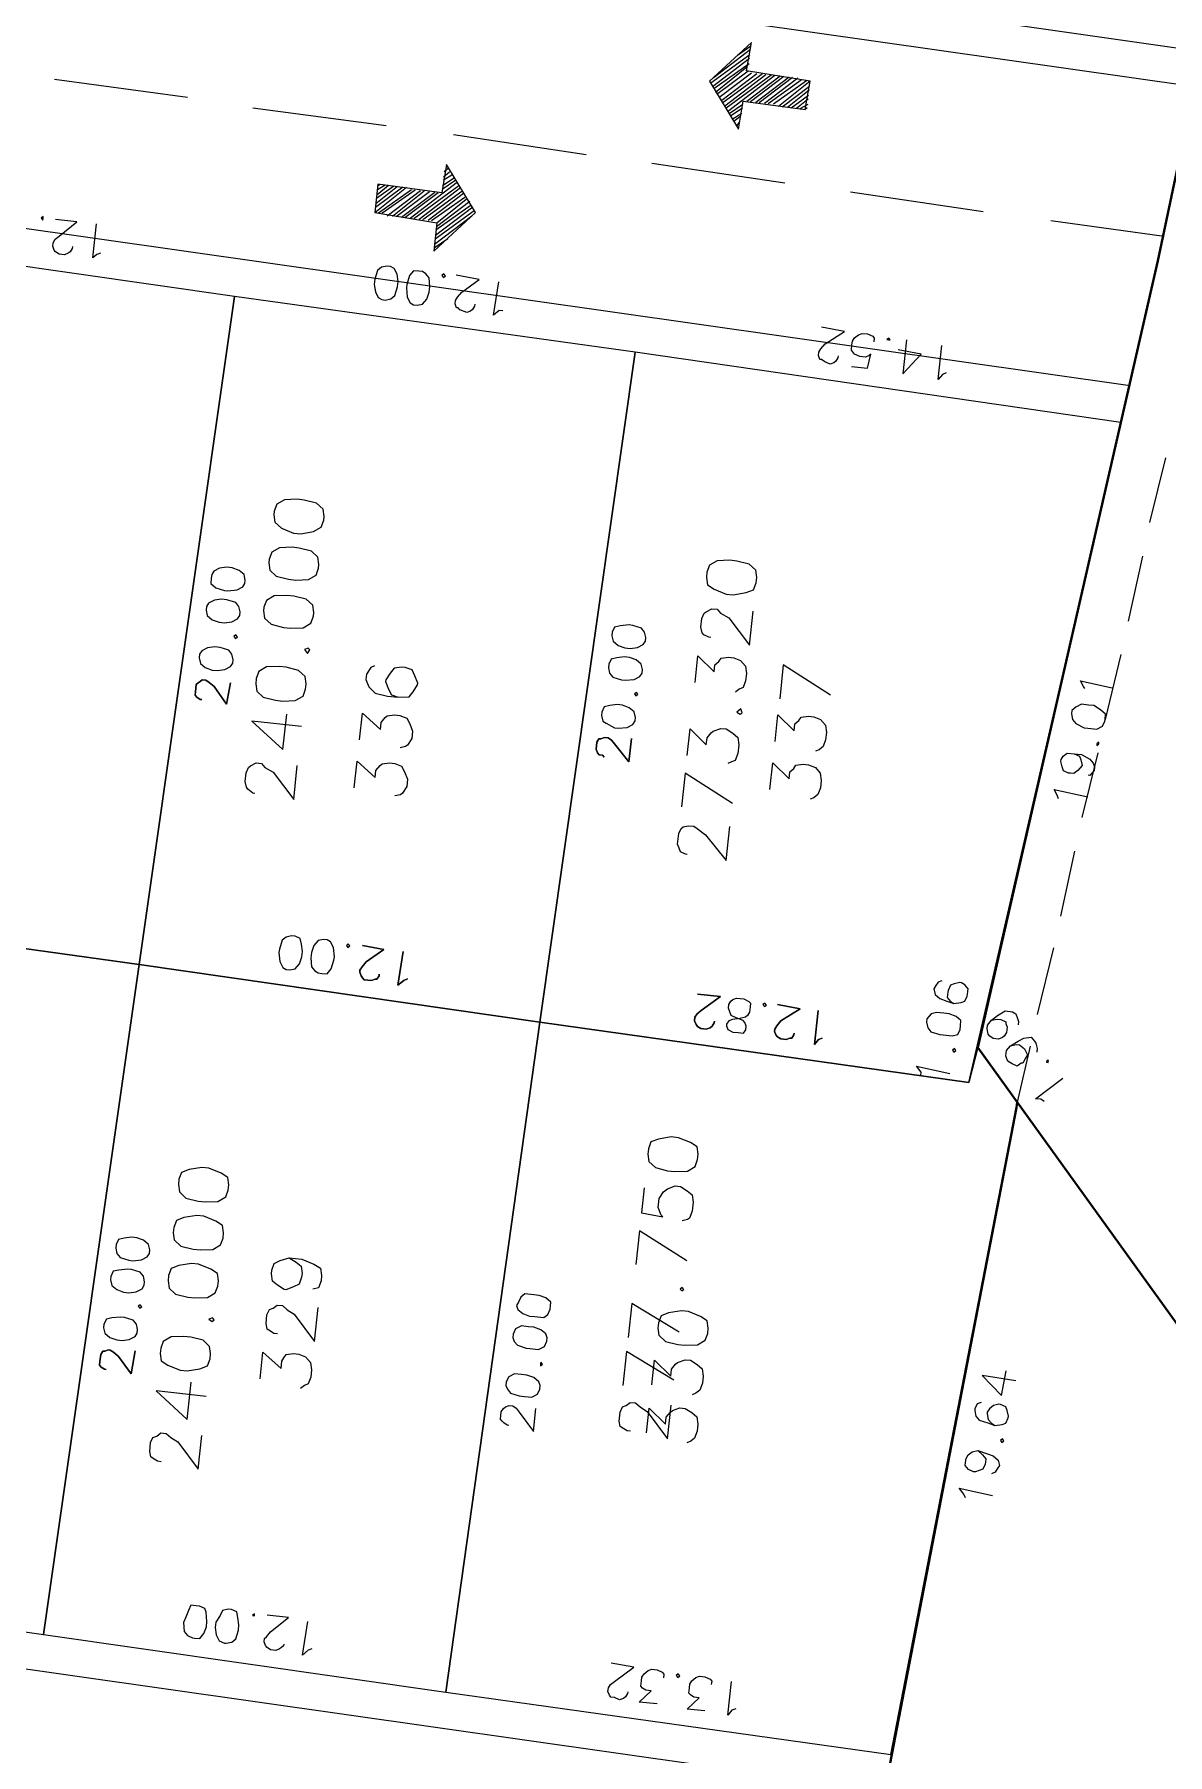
# Model space of a CAD drawing. Header units: metres. Extents: x -977055 to 805873, y -1033982 to 242021.
# Drawn here: x 2743 to 2776.6, y 828 to 879.1 of the extents above; entities that cross this region are included whole.
import ezdxf

# ---------------------------------------------------------------- set-up
doc = ezdxf.new("R2010")
doc.units = ezdxf.units.M
for name, color, linetype in [('PDF_0', 7, 'Continuous'), ('PDF_acera', 7, 'Continuous'), ('PDF_areas por lote', 7, 'Continuous'), ('PDF_COTAS', 7, 'Continuous'), ('PDF_linea de centro', 7, 'Continuous'), ('PDF_LOTES', 7, 'Continuous'), ('PDF_No. lotes', 7, 'Continuous'), ('PDF_Poligono Ceres', 7, 'Continuous'), ('PDF_VIAS', 7, 'Continuous')]:
    doc.layers.add(name, color=color, linetype=linetype)

# ---------------------------------------------------------------- blocks, each defined once
blk = doc.blocks.new('CALLE')
at = {"layer": 'PDF_0', "lineweight": 9}
for points in [[(-134.713152, -291.144672), (-136.067904, -290.975328)], [(-132.342336, -291.441024), (-133.951104, -291.229344)], [(-130.013856, -291.69504), (-131.580288, -291.525696)], [(-127.64304, -291.991392), (-129.209472, -291.779712)], [(-125.272224, -292.287744), (-126.838656, -292.076064)], [(-122.901408, -292.54176), (-124.46784, -292.372416)], [(-120.530592, -292.838112), (-122.097024, -292.626432)]]:
    blk.add_lwpolyline(points, dxfattribs=at)
at = {"layer": 'PDF_acera', "lineweight": 9}
for points in [[(-152.62128, -289.620576), (-150.123456, -216.506304), (-148.768704, -215.236224), (-117.651744, -216.294624), (-116.381664, -217.691712), (-118.921824, -291.822048)], [(-111.724704, -292.584096), (-109.184544, -217.903392), (-107.787456, -216.633312), (-76.755168, -217.691712), (-75.442752, -219.046464), (-77.89824, -291.102336), (-78.787296, -291.06)]]:
    blk.add_lwpolyline(points, dxfattribs=at)
at = {"layer": 'PDF_areas por lote', "lineweight": 9}
for points in [[(-146.69424, -271.754784), (-146.69424, -271.670112), (-146.651904, -271.58544), (-146.609568, -271.500768), (-146.48256, -271.458432), (-146.27088, -271.458432), (-146.143872, -271.500768), (-146.101536, -271.58544), (-146.016864, -271.670112), (-146.016864, -271.79712), (-146.101536, -271.924128), (-146.186208, -272.093472), (-146.778912, -272.64384), (-145.974528, -272.64384)], [(-145.043136, -272.64384), (-145.043136, -271.458432), (-145.63584, -272.262816), (-144.746784, -272.262816)], [(-130.733568, -272.262816), (-130.733568, -272.22048), (-130.648896, -272.093472), (-130.60656, -272.051136), (-130.479552, -272.0088), (-130.267872, -272.0088), (-130.140864, -272.051136), (-130.098528, -272.093472), (-130.013856, -272.22048), (-130.013856, -272.347488), (-130.098528, -272.43216), (-130.1832, -272.64384), (-130.775904, -273.194208), (-129.97152, -273.194208)], [(-129.040128, -273.194208), (-129.040128, -272.0088), (-129.632832, -272.813184), (-128.786112, -272.813184)], [(-144.78912, -282.719808), (-144.78912, -282.635136), (-144.746784, -282.550464), (-144.704448, -282.465792), (-144.57744, -282.423456), (-144.36576, -282.423456), (-144.238752, -282.465792), (-144.196416, -282.550464), (-144.111744, -282.635136), (-144.111744, -282.762144), (-144.196416, -282.889152), (-144.281088, -283.058496), (-144.873792, -283.608864), (-144.069408, -283.608864)], [(-143.476704, -283.608864), (-142.926336, -282.423456), (-143.73072, -282.423456)], [(-142.333632, -283.608864), (-141.783264, -282.423456), (-142.587648, -282.423456)], [(-140.640192, -283.608864), (-140.047488, -282.423456), (-140.851872, -282.423456)], [(-139.031424, -282.423456), (-139.624128, -282.423456), (-139.666464, -282.931488), (-139.624128, -282.889152), (-139.454784, -282.80448), (-139.243104, -282.80448), (-139.07376, -282.889152), (-138.989088, -282.973824), (-138.904416, -283.143168), (-138.904416, -283.270176), (-138.989088, -283.43952), (-139.07376, -283.566528), (-139.243104, -283.608864), (-139.454784, -283.608864), (-139.624128, -283.566528), (-139.666464, -283.524192), (-139.7088, -283.397184)], [(-131.072256, -282.5928), (-131.072256, -282.550464), (-131.02992, -282.423456), (-130.945248, -282.38112), (-130.860576, -282.338784), (-130.60656, -282.338784), (-130.479552, -282.38112), (-130.437216, -282.423456), (-130.39488, -282.550464), (-130.39488, -282.677472), (-130.437216, -282.762144), (-130.564224, -282.973824), (-131.114592, -283.524192), (-130.310208, -283.524192)], [(-129.75984, -283.524192), (-129.167136, -282.338784), (-129.97152, -282.338784)], [(-128.743776, -282.338784), (-128.108736, -282.338784), (-128.447424, -282.762144), (-128.27808, -282.762144), (-128.151072, -282.846816), (-128.108736, -282.889152), (-128.024064, -283.058496), (-128.024064, -283.185504), (-128.108736, -283.354848), (-128.193408, -283.481856), (-128.362752, -283.524192), (-128.574432, -283.524192), (-128.743776, -283.481856), (-128.786112, -283.397184), (-128.828448, -283.312512)], [(-127.008, -282.338784), (-126.37296, -282.338784), (-126.711648, -282.762144), (-126.542304, -282.762144), (-126.457632, -282.846816), (-126.37296, -282.889152), (-126.330624, -283.058496), (-126.330624, -283.185504), (-126.37296, -283.354848), (-126.499968, -283.481856), (-126.669312, -283.524192), (-126.838656, -283.524192), (-127.008, -283.481856), (-127.050336, -283.397184), (-127.135008, -283.312512)], [(-125.907264, -282.5928), (-125.907264, -282.550464), (-125.864928, -282.423456), (-125.822592, -282.38112), (-125.695584, -282.338784), (-125.483904, -282.338784), (-125.356896, -282.38112), (-125.31456, -282.423456), (-125.229888, -282.550464), (-125.229888, -282.677472), (-125.31456, -282.762144), (-125.399232, -282.973824), (-125.991936, -283.524192), (-125.187552, -283.524192)]]:
    blk.add_lwpolyline(points, dxfattribs=at)
for points in [[(-144.15408, -271.458432), (-144.323424, -271.500768), (-144.408096, -271.670112), (-144.492768, -271.966464), (-144.492768, -272.135808), (-144.408096, -272.43216), (-144.323424, -272.601504), (-144.15408, -272.64384), (-144.027072, -272.64384), (-143.857728, -272.601504), (-143.73072, -272.43216), (-143.688384, -272.135808), (-143.688384, -271.966464), (-143.73072, -271.670112), (-143.857728, -271.500768), (-144.027072, -271.458432)], [(-142.418304, -271.458432), (-142.587648, -271.500768), (-142.714656, -271.670112), (-142.756992, -271.966464), (-142.756992, -272.135808), (-142.714656, -272.43216), (-142.587648, -272.601504), (-142.418304, -272.64384), (-142.291296, -272.64384), (-142.121952, -272.601504), (-142.03728, -272.43216), (-141.952608, -272.135808), (-141.952608, -271.966464), (-142.03728, -271.670112), (-142.121952, -271.500768), (-142.291296, -271.458432)], [(-141.275232, -271.458432), (-141.444576, -271.500768), (-141.571584, -271.670112), (-141.61392, -271.966464), (-141.61392, -272.135808), (-141.571584, -272.43216), (-141.444576, -272.601504), (-141.275232, -272.64384), (-141.148224, -272.64384), (-140.97888, -272.601504), (-140.894208, -272.43216), (-140.809536, -272.135808), (-140.809536, -271.966464), (-140.894208, -271.670112), (-140.97888, -271.500768), (-141.148224, -271.458432)], [(-140.13216, -271.458432), (-140.301504, -271.500768), (-140.428512, -271.670112), (-140.470848, -271.966464), (-140.470848, -272.135808), (-140.428512, -272.43216), (-140.301504, -272.601504), (-140.13216, -272.64384), (-140.005152, -272.64384), (-139.835808, -272.601504), (-139.751136, -272.43216), (-139.666464, -272.135808), (-139.666464, -271.966464), (-139.751136, -271.670112), (-139.835808, -271.500768), (-140.005152, -271.458432)], [(-128.151072, -272.0088), (-128.320416, -272.051136), (-128.447424, -272.22048), (-128.48976, -272.516832), (-128.48976, -272.686176), (-128.447424, -272.982528), (-128.320416, -273.151872), (-128.151072, -273.194208), (-128.024064, -273.194208), (-127.85472, -273.151872), (-127.727712, -272.982528), (-127.685376, -272.686176), (-127.685376, -272.516832), (-127.727712, -272.22048), (-127.85472, -272.051136), (-128.024064, -272.0088)], [(-126.415296, -272.0088), (-126.58464, -272.051136), (-126.711648, -272.22048), (-126.753984, -272.516832), (-126.753984, -272.686176), (-126.711648, -272.982528), (-126.58464, -273.151872), (-126.415296, -273.194208), (-126.330624, -273.194208), (-126.16128, -273.151872), (-126.034272, -272.982528), (-125.991936, -272.686176), (-125.991936, -272.516832), (-126.034272, -272.22048), (-126.16128, -272.051136), (-126.330624, -272.0088)], [(-125.272224, -272.0088), (-125.441568, -272.051136), (-125.568576, -272.22048), (-125.610912, -272.516832), (-125.610912, -272.686176), (-125.568576, -272.982528), (-125.441568, -273.151872), (-125.272224, -273.194208), (-125.187552, -273.194208), (-125.018208, -273.151872), (-124.8912, -272.982528), (-124.848864, -272.686176), (-124.848864, -272.516832), (-124.8912, -272.22048), (-125.018208, -272.051136), (-125.187552, -272.0088)], [(-124.129152, -272.0088), (-124.298496, -272.051136), (-124.425504, -272.22048), (-124.510176, -272.516832), (-124.510176, -272.686176), (-124.425504, -272.982528), (-124.298496, -273.151872), (-124.129152, -273.194208), (-124.04448, -273.194208), (-123.875136, -273.151872), (-123.748128, -272.982528), (-123.705792, -272.686176), (-123.705792, -272.516832), (-123.748128, -272.22048), (-123.875136, -272.051136), (-124.04448, -272.0088)], [(-143.222688, -272.516832), (-143.265024, -272.601504), (-143.222688, -272.64384), (-143.180352, -272.601504)], [(-127.21968, -273.0672), (-127.304352, -273.151872), (-127.21968, -273.194208), (-127.177344, -273.151872)], [(-138.22704, -282.423456), (-138.396384, -282.465792), (-138.523392, -282.635136), (-138.565728, -282.931488), (-138.565728, -283.100832), (-138.523392, -283.397184), (-138.396384, -283.566528), (-138.22704, -283.608864), (-138.100032, -283.608864), (-137.930688, -283.566528), (-137.846016, -283.397184), (-137.761344, -283.100832), (-137.761344, -282.931488), (-137.846016, -282.635136), (-137.930688, -282.465792), (-138.100032, -282.423456)], [(-124.510176, -282.338784), (-124.67952, -282.38112), (-124.764192, -282.550464), (-124.848864, -282.846816), (-124.848864, -283.01616), (-124.764192, -283.312512), (-124.67952, -283.481856), (-124.510176, -283.524192), (-124.383168, -283.524192), (-124.213824, -283.481856), (-124.086816, -283.312512), (-124.04448, -283.01616), (-124.04448, -282.846816), (-124.086816, -282.550464), (-124.213824, -282.38112), (-124.383168, -282.338784)], [(-141.317568, -283.524192), (-141.359904, -283.566528), (-141.317568, -283.608864), (-141.275232, -283.566528)], [(-127.600704, -283.397184), (-127.64304, -283.481856), (-127.600704, -283.524192), (-127.516032, -283.481856)]]:
    blk.add_lwpolyline(points, close=True, dxfattribs=at)
at = {"layer": 'PDF_COTAS', "lineweight": 9}
for points in [[(-117.778752, -265.827744), (-117.736416, -265.827744), (-117.69408, -265.827744), (-117.736416, -265.785408)], [(-144.15408, -270.865728), (-144.704448, -270.823392), (-144.323424, -270.484704), (-144.238752, -270.357696), (-144.196416, -270.273024), (-144.196416, -270.230688), (-144.238752, -270.146016), (-144.238752, -270.10368), (-144.323424, -270.061344), (-144.492768, -270.061344), (-144.57744, -270.061344), (-144.619776, -270.10368), (-144.662112, -270.188352), (-144.662112, -270.230688), (-144.662112, -270.188352), (-144.619776, -270.10368), (-144.57744, -270.061344), (-144.492768, -270.061344), (-144.323424, -270.061344), (-144.238752, -270.10368), (-144.238752, -270.146016), (-144.196416, -270.230688), (-144.196416, -270.273024), (-144.238752, -270.357696), (-144.323424, -270.484704), (-144.704448, -270.823392)], [(-143.688384, -270.061344), (-143.815392, -270.10368), (-143.900064, -270.230688), (-143.9424, -270.400032), (-143.9424, -270.52704), (-143.900064, -270.696384), (-143.815392, -270.823392), (-143.73072, -270.865728), (-143.646048, -270.865728), (-143.51904, -270.823392), (-143.434368, -270.73872), (-143.392032, -270.52704), (-143.392032, -270.442368), (-143.434368, -270.230688), (-143.476704, -270.10368), (-143.603712, -270.061344)], [(-143.688384, -270.061344), (-143.815392, -270.10368), (-143.900064, -270.230688), (-143.9424, -270.400032), (-143.9424, -270.52704), (-143.900064, -270.696384), (-143.815392, -270.823392), (-143.73072, -270.865728), (-143.646048, -270.865728), (-143.51904, -270.823392), (-143.434368, -270.73872), (-143.392032, -270.52704), (-143.392032, -270.442368), (-143.434368, -270.230688), (-143.476704, -270.10368), (-143.603712, -270.061344)], [(-142.545312, -270.10368), (-142.67232, -270.146016), (-142.756992, -270.273024), (-142.799328, -270.442368), (-142.799328, -270.569376), (-142.756992, -270.73872), (-142.67232, -270.865728), (-142.587648, -270.908064), (-142.502976, -270.908064), (-142.375968, -270.865728), (-142.291296, -270.781056), (-142.24896, -270.569376), (-142.24896, -270.484704), (-142.291296, -270.273024), (-142.333632, -270.146016), (-142.46064, -270.10368)], [(-142.545312, -270.10368), (-142.67232, -270.146016), (-142.756992, -270.273024), (-142.799328, -270.442368), (-142.799328, -270.569376), (-142.756992, -270.73872), (-142.67232, -270.865728), (-142.587648, -270.908064), (-142.502976, -270.908064), (-142.375968, -270.865728), (-142.291296, -270.781056), (-142.24896, -270.569376), (-142.24896, -270.484704), (-142.291296, -270.273024), (-142.333632, -270.146016), (-142.46064, -270.10368)], [(-141.783264, -270.146016), (-141.910272, -270.188352), (-141.994944, -270.273024), (-142.03728, -270.484704), (-142.03728, -270.569376), (-141.994944, -270.781056), (-141.910272, -270.908064), (-141.8256, -270.9504), (-141.740928, -270.9504), (-141.61392, -270.908064), (-141.529248, -270.781056), (-141.486912, -270.611712), (-141.486912, -270.484704), (-141.529248, -270.31536), (-141.571584, -270.188352), (-141.698592, -270.146016)], [(-141.783264, -270.146016), (-141.910272, -270.188352), (-141.994944, -270.273024), (-142.03728, -270.484704), (-142.03728, -270.569376), (-141.994944, -270.781056), (-141.910272, -270.908064), (-141.8256, -270.9504), (-141.740928, -270.9504), (-141.61392, -270.908064), (-141.529248, -270.781056), (-141.486912, -270.611712), (-141.486912, -270.484704), (-141.529248, -270.31536), (-141.571584, -270.188352), (-141.698592, -270.146016)], [(-128.193408, -271.416096), (-128.70144, -271.37376), (-128.320416, -271.035072), (-128.235744, -270.908064), (-128.193408, -270.823392), (-128.193408, -270.73872), (-128.235744, -270.696384), (-128.27808, -270.654048), (-128.320416, -270.611712), (-128.48976, -270.611712), (-128.574432, -270.611712), (-128.616768, -270.654048), (-128.659104, -270.73872), (-128.659104, -270.781056), (-128.659104, -270.73872), (-128.616768, -270.654048), (-128.574432, -270.611712), (-128.48976, -270.611712), (-128.320416, -270.611712), (-128.27808, -270.654048), (-128.235744, -270.696384), (-128.193408, -270.73872), (-128.193408, -270.823392), (-128.235744, -270.908064), (-128.320416, -271.035072), (-128.70144, -271.37376)], [(-127.685376, -270.611712), (-127.812384, -270.654048), (-127.897056, -270.781056), (-127.939392, -270.9504), (-127.939392, -271.077408), (-127.897056, -271.246752), (-127.812384, -271.37376), (-127.727712, -271.416096), (-127.64304, -271.416096), (-127.516032, -271.37376), (-127.43136, -271.289088), (-127.389024, -271.077408), (-127.389024, -270.9504), (-127.43136, -270.781056), (-127.516032, -270.654048), (-127.600704, -270.611712)], [(-127.685376, -270.611712), (-127.812384, -270.654048), (-127.897056, -270.781056), (-127.939392, -270.9504), (-127.939392, -271.077408), (-127.897056, -271.246752), (-127.812384, -271.37376), (-127.727712, -271.416096), (-127.64304, -271.416096), (-127.516032, -271.37376), (-127.43136, -271.289088), (-127.389024, -271.077408), (-127.389024, -270.9504), (-127.43136, -270.781056), (-127.516032, -270.654048), (-127.600704, -270.611712)], [(-126.542304, -270.654048), (-126.669312, -270.696384), (-126.753984, -270.823392), (-126.79632, -270.992736), (-126.79632, -271.119744), (-126.753984, -271.289088), (-126.669312, -271.416096), (-126.58464, -271.458432), (-126.499968, -271.458432), (-126.37296, -271.416096), (-126.288288, -271.331424), (-126.245952, -271.119744), (-126.245952, -270.992736), (-126.288288, -270.823392), (-126.37296, -270.696384), (-126.457632, -270.654048)], [(-126.542304, -270.654048), (-126.669312, -270.696384), (-126.753984, -270.823392), (-126.79632, -270.992736), (-126.79632, -271.119744), (-126.753984, -271.289088), (-126.669312, -271.416096), (-126.58464, -271.458432), (-126.499968, -271.458432), (-126.37296, -271.416096), (-126.288288, -271.331424), (-126.245952, -271.119744), (-126.245952, -270.992736), (-126.288288, -270.823392), (-126.37296, -270.696384), (-126.457632, -270.654048)], [(-125.780256, -270.696384), (-125.907264, -270.696384), (-125.991936, -270.823392), (-126.034272, -271.035072), (-126.034272, -271.119744), (-125.991936, -271.331424), (-125.907264, -271.458432), (-125.822592, -271.500768), (-125.73792, -271.500768), (-125.610912, -271.458432), (-125.52624, -271.331424), (-125.483904, -271.16208), (-125.483904, -271.035072), (-125.52624, -270.865728), (-125.610912, -270.73872), (-125.695584, -270.696384)], [(-125.780256, -270.696384), (-125.907264, -270.696384), (-125.991936, -270.823392), (-126.034272, -271.035072), (-126.034272, -271.119744), (-125.991936, -271.331424), (-125.907264, -271.458432), (-125.822592, -271.500768), (-125.73792, -271.500768), (-125.610912, -271.458432), (-125.52624, -271.331424), (-125.483904, -271.16208), (-125.483904, -271.035072), (-125.52624, -270.865728), (-125.610912, -270.73872), (-125.695584, -270.696384)], [(-143.09568, -270.823392), (-143.138016, -270.865728), (-143.09568, -270.908064), (-143.053344, -270.865728)], [(-143.09568, -270.823392), (-143.138016, -270.865728), (-143.09568, -270.908064), (-143.053344, -270.865728)], [(-127.092672, -271.37376), (-127.135008, -271.416096), (-127.092672, -271.458432), (-127.050336, -271.416096)], [(-127.092672, -271.37376), (-127.135008, -271.416096), (-127.092672, -271.458432), (-127.050336, -271.416096)], [(-150.758496, -272.982528), (-150.758496, -273.109536), (-150.631488, -273.194208), (-150.462144, -273.236544), (-150.335136, -273.236544), (-150.123456, -273.194208), (-150.038784, -273.151872), (-149.996448, -273.024864), (-149.996448, -272.940192), (-149.996448, -272.813184), (-150.123456, -272.770848), (-150.2928, -272.728512), (-150.419808, -272.686176), (-150.631488, -272.728512), (-150.71616, -272.813184), (-150.758496, -272.940192)], [(-150.800832, -273.744576), (-150.758496, -273.871584), (-150.673824, -273.956256), (-150.462144, -273.998592), (-150.335136, -273.998592), (-150.165792, -273.956256), (-150.038784, -273.91392), (-149.996448, -273.786912), (-149.996448, -273.70224), (-150.038784, -273.575232), (-150.165792, -273.532896), (-150.335136, -273.448224), (-150.462144, -273.448224), (-150.631488, -273.49056), (-150.758496, -273.575232), (-150.800832, -273.70224)], [(-134.797824, -273.532896), (-134.755488, -273.659904), (-134.62848, -273.744576), (-134.459136, -273.786912), (-134.332128, -273.786912), (-134.162784, -273.744576), (-134.035776, -273.70224), (-133.99344, -273.575232), (-133.99344, -273.49056), (-134.035776, -273.363552), (-134.120448, -273.27888), (-134.332128, -273.236544), (-134.4168, -273.236544), (-134.62848, -273.27888), (-134.755488, -273.363552), (-134.797824, -273.448224)], [(-134.797824, -273.532896), (-134.755488, -273.659904), (-134.62848, -273.744576), (-134.459136, -273.786912), (-134.332128, -273.786912), (-134.162784, -273.744576), (-134.035776, -273.70224), (-133.99344, -273.575232), (-133.99344, -273.49056), (-134.035776, -273.363552), (-134.120448, -273.27888), (-134.332128, -273.236544), (-134.4168, -273.236544), (-134.62848, -273.27888), (-134.755488, -273.363552), (-134.797824, -273.448224)], [(-118.794816, -274.083264), (-118.75248, -274.210272), (-118.667808, -274.294944), (-118.456128, -274.33728), (-118.32912, -274.33728), (-118.159776, -274.294944), (-118.032768, -274.210272), (-117.990432, -274.1256), (-117.990432, -274.040928), (-118.032768, -273.91392), (-118.11744, -273.829248), (-118.32912, -273.786912), (-118.456128, -273.786912), (-118.625472, -273.829248), (-118.75248, -273.91392), (-118.794816, -273.998592)], [(-150.08112, -274.294944), (-150.08112, -274.33728), (-150.038784, -274.33728)], [(-134.797824, -274.294944), (-134.797824, -274.421952), (-134.670816, -274.506624), (-134.459136, -274.54896), (-134.374464, -274.54896), (-134.162784, -274.506624), (-134.035776, -274.421952), (-133.99344, -274.33728), (-133.99344, -274.252608), (-134.035776, -274.1256), (-134.162784, -274.040928), (-134.332128, -273.998592), (-134.459136, -273.998592), (-134.670816, -274.040928), (-134.755488, -274.1256), (-134.797824, -274.210272)], [(-134.797824, -274.294944), (-134.797824, -274.421952), (-134.670816, -274.506624), (-134.459136, -274.54896), (-134.374464, -274.54896), (-134.162784, -274.506624), (-134.035776, -274.421952), (-133.99344, -274.33728), (-133.99344, -274.252608), (-134.035776, -274.1256), (-134.162784, -274.040928), (-134.332128, -273.998592), (-134.459136, -273.998592), (-134.670816, -274.040928), (-134.755488, -274.1256), (-134.797824, -274.210272)], [(-118.837152, -274.845312), (-118.794816, -274.97232), (-118.667808, -275.056992), (-118.498464, -275.099328), (-118.371456, -275.099328), (-118.159776, -275.056992), (-118.075104, -274.97232), (-118.032768, -274.887648), (-118.032768, -274.802976), (-118.032768, -274.675968), (-118.159776, -274.591296), (-118.371456, -274.54896), (-118.456128, -274.54896), (-118.667808, -274.591296), (-118.794816, -274.675968), (-118.837152, -274.76064)], [(-134.120448, -274.845312), (-134.078112, -274.887648), (-134.035776, -274.845312), (-134.078112, -274.802976)], [(-134.120448, -274.845312), (-134.078112, -274.887648), (-134.035776, -274.845312), (-134.078112, -274.802976)], [(-134.035776, -275.184), (-134.078112, -275.692032), (-134.4168, -275.311008), (-134.543808, -275.226336), (-134.62848, -275.184), (-134.670816, -275.184), (-134.755488, -275.226336), (-134.797824, -275.268672), (-134.84016, -275.311008), (-134.84016, -275.480352), (-134.797824, -275.565024), (-134.797824, -275.60736), (-134.713152, -275.649696), (-134.670816, -275.649696), (-134.713152, -275.649696), (-134.797824, -275.60736), (-134.797824, -275.565024), (-134.84016, -275.480352), (-134.84016, -275.311008), (-134.797824, -275.268672), (-134.755488, -275.226336), (-134.670816, -275.184), (-134.62848, -275.184), (-134.543808, -275.226336), (-134.4168, -275.311008), (-134.078112, -275.692032)], [(-118.11744, -275.39568), (-118.075104, -275.438016), (-118.032768, -275.39568), (-118.075104, -275.353344)], [(-134.078112, -276.157728), (-134.882496, -276.115392), (-134.755488, -276.2424), (-134.713152, -276.327072), (-134.755488, -276.2424), (-134.882496, -276.115392)], [(-144.027072, -279.671616), (-144.111744, -279.713952), (-144.196416, -279.798624), (-144.238752, -280.010304), (-144.238752, -280.137312), (-144.238752, -280.306656), (-144.15408, -280.433664), (-144.027072, -280.476), (-143.9424, -280.476), (-143.857728, -280.433664), (-143.773056, -280.306656), (-143.73072, -280.137312), (-143.73072, -280.010304), (-143.73072, -279.84096), (-143.815392, -279.713952), (-143.9424, -279.671616)], [(-142.884, -279.713952), (-142.968672, -279.756288), (-143.053344, -279.84096), (-143.09568, -280.05264), (-143.09568, -280.137312), (-143.09568, -280.348992), (-143.011008, -280.476), (-142.884, -280.518336), (-142.799328, -280.518336), (-142.714656, -280.476), (-142.629984, -280.348992), (-142.587648, -280.179648), (-142.587648, -280.05264), (-142.587648, -279.883296), (-142.67232, -279.756288), (-142.799328, -279.713952)], [(-142.121952, -279.713952), (-142.206624, -279.756288), (-142.291296, -279.883296), (-142.333632, -280.05264), (-142.333632, -280.179648), (-142.333632, -280.391328), (-142.24896, -280.476), (-142.121952, -280.518336), (-142.03728, -280.518336), (-141.952608, -280.518336), (-141.867936, -280.391328), (-141.8256, -280.221984), (-141.8256, -280.094976), (-141.8256, -279.883296), (-141.910272, -279.798624), (-142.03728, -279.756288)], [(-143.434368, -280.433664), (-143.476704, -280.433664), (-143.434368, -280.476), (-143.392032, -280.433664)], [(-128.48976, -280.984032), (-129.040128, -280.984032), (-128.659104, -280.603008), (-128.574432, -280.518336), (-128.532096, -280.433664), (-128.532096, -280.348992), (-128.574432, -280.26432), (-128.574432, -280.221984), (-128.659104, -280.179648), (-128.828448, -280.179648), (-128.91312, -280.221984), (-128.955456, -280.26432), (-128.955456, -280.348992), (-128.997792, -280.391328), (-128.955456, -280.348992), (-128.955456, -280.26432), (-128.91312, -280.221984), (-128.828448, -280.179648), (-128.659104, -280.179648), (-128.574432, -280.221984), (-128.574432, -280.26432), (-128.532096, -280.348992), (-128.532096, -280.433664), (-128.574432, -280.518336), (-128.659104, -280.603008), (-129.040128, -280.984032)], [(-128.024064, -280.221984), (-128.151072, -280.26432), (-128.193408, -280.348992), (-128.27808, -280.560672), (-128.27808, -280.645344), (-128.235744, -280.857024), (-128.151072, -280.984032), (-128.0664, -281.026368), (-127.981728, -281.026368), (-127.85472, -280.984032), (-127.770048, -280.857024), (-127.727712, -280.68768), (-127.727712, -280.560672), (-127.770048, -280.391328), (-127.812384, -280.26432), (-127.939392, -280.221984)], [(-128.024064, -280.221984), (-128.151072, -280.26432), (-128.193408, -280.348992), (-128.27808, -280.560672), (-128.27808, -280.645344), (-128.235744, -280.857024), (-128.151072, -280.984032), (-128.0664, -281.026368), (-127.981728, -281.026368), (-127.85472, -280.984032), (-127.770048, -280.857024), (-127.727712, -280.68768), (-127.727712, -280.560672), (-127.770048, -280.391328), (-127.812384, -280.26432), (-127.939392, -280.221984)], [(-126.880992, -280.26432), (-127.008, -280.306656), (-127.092672, -280.391328), (-127.135008, -280.603008), (-127.135008, -280.68768), (-127.092672, -280.89936), (-127.008, -281.026368), (-126.923328, -281.068704), (-126.838656, -281.068704), (-126.711648, -281.026368), (-126.626976, -280.89936), (-126.58464, -280.730016), (-126.58464, -280.603008), (-126.626976, -280.433664), (-126.669312, -280.306656), (-126.79632, -280.26432)], [(-126.880992, -280.26432), (-127.008, -280.306656), (-127.092672, -280.391328), (-127.135008, -280.603008), (-127.135008, -280.68768), (-127.092672, -280.89936), (-127.008, -281.026368), (-126.923328, -281.068704), (-126.838656, -281.068704), (-126.711648, -281.026368), (-126.626976, -280.89936), (-126.58464, -280.730016), (-126.58464, -280.603008), (-126.626976, -280.433664), (-126.669312, -280.306656), (-126.79632, -280.26432)], [(-126.118944, -280.26432), (-126.245952, -280.306656), (-126.330624, -280.433664), (-126.37296, -280.603008), (-126.37296, -280.730016), (-126.330624, -280.89936), (-126.245952, -281.026368), (-126.16128, -281.068704), (-126.076608, -281.068704), (-125.9496, -281.026368), (-125.864928, -280.941696), (-125.822592, -280.730016), (-125.822592, -280.645344), (-125.864928, -280.433664), (-125.907264, -280.306656), (-126.034272, -280.26432)], [(-126.118944, -280.26432), (-126.245952, -280.306656), (-126.330624, -280.433664), (-126.37296, -280.603008), (-126.37296, -280.730016), (-126.330624, -280.89936), (-126.245952, -281.026368), (-126.16128, -281.068704), (-126.076608, -281.068704), (-125.9496, -281.026368), (-125.864928, -280.941696), (-125.822592, -280.730016), (-125.822592, -280.645344), (-125.864928, -280.433664), (-125.907264, -280.306656), (-126.034272, -280.26432)], [(-127.43136, -280.941696), (-127.473696, -280.984032), (-127.43136, -281.026368), (-127.389024, -280.984032)], [(-127.43136, -280.941696), (-127.473696, -280.984032), (-127.43136, -281.026368), (-127.389024, -280.984032)], [(-134.332128, -283.185504), (-134.332128, -283.735872), (-134.713152, -283.312512), (-134.797824, -283.22784), (-134.882496, -283.185504), (-134.967168, -283.185504), (-135.05184, -283.22784), (-135.094176, -283.270176), (-135.136512, -283.354848), (-135.136512, -283.481856), (-135.094176, -283.566528), (-135.05184, -283.608864), (-134.967168, -283.6512), (-134.924832, -283.6512), (-134.967168, -283.6512), (-135.05184, -283.608864), (-135.094176, -283.566528), (-135.136512, -283.481856), (-135.136512, -283.354848), (-135.094176, -283.270176), (-135.05184, -283.22784), (-134.967168, -283.185504), (-134.882496, -283.185504), (-134.797824, -283.22784), (-134.713152, -283.312512), (-134.332128, -283.735872)], [(-135.136512, -284.243904), (-135.136512, -284.370912), (-135.05184, -284.413248), (-134.967168, -284.413248), (-134.882496, -284.370912), (-134.84016, -284.328576), (-134.797824, -284.159232), (-134.755488, -284.032224), (-134.670816, -283.989888), (-134.586144, -283.947552), (-134.501472, -283.947552), (-134.4168, -283.989888), (-134.374464, -284.032224), (-134.332128, -284.116896), (-134.332128, -284.28624), (-134.374464, -284.413248), (-134.4168, -284.455584), (-134.501472, -284.455584), (-134.62848, -284.455584), (-134.713152, -284.413248), (-134.755488, -284.370912), (-134.797824, -284.243904), (-134.84016, -284.07456), (-134.882496, -283.989888), (-134.967168, -283.947552), (-135.009504, -283.947552), (-135.094176, -283.989888), (-135.136512, -284.116896)], [(-135.136512, -284.243904), (-135.136512, -284.370912), (-135.05184, -284.413248), (-134.967168, -284.413248), (-134.882496, -284.370912), (-134.84016, -284.328576), (-134.797824, -284.159232), (-134.755488, -284.032224), (-134.670816, -283.989888), (-134.586144, -283.947552), (-134.501472, -283.947552), (-134.4168, -283.989888), (-134.374464, -284.032224), (-134.332128, -284.116896), (-134.332128, -284.28624), (-134.374464, -284.413248), (-134.4168, -284.455584), (-134.501472, -284.455584), (-134.62848, -284.455584), (-134.713152, -284.413248), (-134.755488, -284.370912), (-134.797824, -284.243904), (-134.84016, -284.07456), (-134.882496, -283.989888), (-134.967168, -283.947552), (-135.009504, -283.947552), (-135.094176, -283.989888), (-135.136512, -284.116896)], [(-150.462144, -284.455584), (-150.419808, -284.49792), (-150.377472, -284.455584), (-150.419808, -284.413248)], [(-134.459136, -284.794272), (-134.4168, -284.836608), (-134.374464, -284.794272), (-134.4168, -284.751936)], [(-134.459136, -284.794272), (-134.4168, -284.836608), (-134.374464, -284.794272), (-134.4168, -284.751936)], [(-134.374464, -285.090624), (-134.4168, -285.640992), (-134.755488, -285.217632), (-134.882496, -285.13296), (-134.967168, -285.090624), (-135.009504, -285.090624), (-135.094176, -285.13296), (-135.136512, -285.175296), (-135.178848, -285.259968), (-135.178848, -285.386976), (-135.136512, -285.471648), (-135.136512, -285.513984), (-135.05184, -285.55632), (-135.009504, -285.55632), (-135.05184, -285.55632), (-135.136512, -285.513984), (-135.136512, -285.471648), (-135.178848, -285.386976), (-135.178848, -285.259968), (-135.136512, -285.175296), (-135.094176, -285.13296), (-135.009504, -285.090624), (-134.967168, -285.090624), (-134.882496, -285.13296), (-134.755488, -285.217632), (-134.4168, -285.640992)], [(-134.4168, -286.064352), (-135.221184, -286.064352), (-135.094176, -286.149024), (-135.05184, -286.233696), (-135.094176, -286.149024), (-135.221184, -286.064352)], [(-118.456128, -286.022016), (-118.456128, -286.064352), (-118.413792, -286.022016), (-118.456128, -285.97968)], [(-134.4168, -288.646848), (-134.543808, -288.689184), (-134.62848, -288.773856), (-134.670816, -288.985536), (-134.670816, -289.070208), (-134.670816, -289.281888), (-134.62848, -289.408896), (-134.501472, -289.451232), (-134.4168, -289.451232), (-134.289792, -289.451232), (-134.20512, -289.324224), (-134.162784, -289.15488), (-134.162784, -289.027872), (-134.162784, -288.858528), (-134.20512, -288.73152), (-134.332128, -288.646848)], [(-135.009504, -289.324224), (-135.05184, -289.36656), (-135.009504, -289.408896), (-134.967168, -289.36656)], [(-144.069408, -291.441024), (-144.111744, -291.48336), (-144.069408, -291.525696), (-144.027072, -291.48336)], [(-126.79632, -291.27168), (-126.923328, -291.314016), (-127.008, -291.398688), (-127.092672, -291.610368), (-127.092672, -291.69504), (-127.092672, -291.90672), (-127.008, -292.033728), (-126.880992, -292.076064), (-126.838656, -292.076064), (-126.711648, -292.076064), (-126.626976, -291.949056), (-126.542304, -291.779712), (-126.542304, -291.652704), (-126.542304, -291.48336), (-126.626976, -291.356352), (-126.711648, -291.27168)], [(-135.05184, -291.568032), (-135.05184, -291.610368), (-135.009504, -291.610368), (-135.009504, -291.568032)], [(-127.43136, -291.949056), (-127.473696, -291.949056), (-127.43136, -291.991392), (-127.389024, -291.991392)]]:
    blk.add_lwpolyline(points, close=True, dxfattribs=at)
for points in [[(-118.32912, -266.589792), (-118.371456, -266.589792), (-118.456128, -266.547456), (-118.498464, -266.50512), (-118.5408, -266.420448), (-118.5408, -266.29344), (-118.498464, -266.208768), (-118.456128, -266.166432), (-118.371456, -266.124096), (-118.286784, -266.124096), (-118.202112, -266.166432), (-118.11744, -266.251104), (-117.736416, -266.632128), (-117.736416, -266.124096)], [(-118.413792, -267.267168), (-118.456128, -267.182496), (-118.5408, -267.097824), (-117.736416, -267.097824)], [(-150.673824, -275.099328), (-150.71616, -275.099328), (-150.758496, -275.056992), (-150.800832, -275.014656), (-150.843168, -274.929984), (-150.843168, -274.802976), (-150.800832, -274.718304), (-150.758496, -274.675968), (-150.673824, -274.633632), (-150.589152, -274.633632), (-150.546816, -274.675968), (-150.419808, -274.76064), (-150.038784, -275.141664), (-150.038784, -274.633632)], [(-150.71616, -275.776704), (-150.758496, -275.692032), (-150.885504, -275.565024), (-150.08112, -275.60736)], [(-118.667808, -276.200064), (-118.710144, -276.200064), (-118.794816, -276.157728), (-118.837152, -276.115392), (-118.879488, -276.03072), (-118.837152, -275.861376), (-118.794816, -275.81904), (-118.794816, -275.776704), (-118.710144, -275.734368), (-118.625472, -275.734368), (-118.5408, -275.776704), (-118.413792, -275.861376), (-118.075104, -276.2424), (-118.032768, -275.692032)], [(-118.75248, -276.87744), (-118.75248, -276.792768), (-118.879488, -276.66576), (-118.075104, -276.708096)], [(-144.958464, -279.84096), (-144.958464, -279.798624), (-144.916128, -279.713952), (-144.873792, -279.671616), (-144.831456, -279.62928), (-144.662112, -279.62928), (-144.57744, -279.671616), (-144.535104, -279.713952), (-144.492768, -279.798624), (-144.492768, -279.883296), (-144.535104, -279.967968), (-144.619776, -280.05264), (-145.043136, -280.433664), (-144.492768, -280.433664)], [(-150.92784, -283.312512), (-150.970176, -283.312512), (-151.054848, -283.270176), (-151.097184, -283.22784), (-151.13952, -283.143168), (-151.097184, -283.01616), (-151.097184, -282.931488), (-151.054848, -282.889152), (-150.970176, -282.846816), (-150.885504, -282.846816), (-150.800832, -282.889152), (-150.71616, -282.973824), (-150.335136, -283.397184), (-150.2928, -282.846816)], [(-151.13952, -284.032224), (-151.13952, -283.608864), (-150.843168, -283.86288), (-150.843168, -283.735872), (-150.800832, -283.6512), (-150.758496, -283.608864), (-150.631488, -283.608864), (-150.546816, -283.608864), (-150.462144, -283.6512), (-150.377472, -283.735872), (-150.335136, -283.820544), (-150.335136, -283.947552), (-150.377472, -284.07456), (-150.419808, -284.116896), (-150.50448, -284.116896)], [(-118.96416, -284.878944), (-119.006496, -284.878944), (-119.091168, -284.836608), (-119.133504, -284.794272), (-119.17584, -284.7096), (-119.133504, -284.582592), (-119.091168, -284.49792), (-119.091168, -284.455584), (-119.006496, -284.413248), (-118.921824, -284.413248), (-118.837152, -284.455584), (-118.710144, -284.540256), (-118.371456, -284.963616), (-118.32912, -284.413248)], [(-151.181856, -285.175296), (-151.181856, -284.751936), (-150.885504, -285.005952), (-150.885504, -284.878944), (-150.843168, -284.794272), (-150.800832, -284.751936), (-150.673824, -284.751936), (-150.589152, -284.751936), (-150.50448, -284.794272), (-150.419808, -284.878944), (-150.377472, -284.963616), (-150.377472, -285.090624), (-150.419808, -285.217632), (-150.462144, -285.259968), (-150.546816, -285.259968)], [(-119.17584, -285.217632), (-119.17584, -285.598656), (-118.837152, -285.640992), (-118.879488, -285.598656), (-118.921824, -285.513984), (-118.921824, -285.386976), (-118.879488, -285.259968), (-118.794816, -285.175296), (-118.667808, -285.175296), (-118.583136, -285.175296), (-118.498464, -285.217632), (-118.413792, -285.302304), (-118.371456, -285.386976), (-118.371456, -285.513984), (-118.413792, -285.640992), (-118.456128, -285.683328), (-118.5408, -285.683328)], [(-151.054848, -285.895008), (-151.097184, -285.810336), (-151.224192, -285.725664), (-150.419808, -285.725664)], [(-118.413792, -286.445376), (-119.218176, -286.445376), (-118.710144, -286.8264), (-118.667808, -286.276032)], [(-119.091168, -287.46144), (-119.133504, -287.376768), (-119.260512, -287.292096), (-118.456128, -287.292096)], [(-135.68688, -288.646848), (-135.602208, -288.646848), (-135.4752, -288.51984), (-135.559872, -289.324224)], [(-133.400736, -288.900864), (-133.443072, -288.816192), (-133.527744, -288.773856), (-133.612416, -288.73152), (-133.739424, -288.773856), (-133.824096, -288.900864), (-133.866432, -289.070208), (-133.908768, -289.239552), (-133.866432, -289.408896), (-133.824096, -289.493568), (-133.697088, -289.535904), (-133.654752, -289.535904), (-133.527744, -289.535904), (-133.443072, -289.451232), (-133.400736, -289.36656), (-133.400736, -289.324224), (-133.443072, -289.197216), (-133.485408, -289.112544), (-133.612416, -289.070208), (-133.654752, -289.070208), (-133.78176, -289.070208), (-133.866432, -289.15488), (-133.908768, -289.239552)], [(-134.20512, -290.170944), (-134.162784, -290.297952), (-134.162784, -290.382624), (-134.20512, -290.509632), (-134.247456, -290.509632), (-134.332128, -290.551968), (-134.459136, -290.551968), (-134.543808, -290.509632), (-134.586144, -290.467296), (-134.62848, -290.382624), (-134.62848, -290.255616), (-134.586144, -290.170944), (-134.543808, -290.128608), (-134.4168, -290.086272), (-134.332128, -290.086272), (-134.20512, -290.170944), (-134.078112, -290.297952), (-133.951104, -290.467296), (-133.951104, -290.63664), (-133.99344, -290.721312), (-134.078112, -290.763648), (-134.162784, -290.805984), (-134.247456, -290.805984)], [(-145.508832, -290.763648), (-145.42416, -290.721312), (-145.297152, -290.594304), (-145.381824, -291.398688)], [(-134.755488, -290.678976), (-134.713152, -290.805984), (-134.713152, -290.890656), (-134.797824, -291.017664), (-134.924832, -291.102336), (-135.009504, -291.06), (-135.136512, -291.017664), (-135.136512, -290.975328), (-135.221184, -290.890656), (-135.178848, -290.763648), (-135.136512, -290.678976), (-135.094176, -290.63664), (-135.009504, -290.594304), (-134.882496, -290.594304), (-134.755488, -290.678976), (-134.62848, -290.84832), (-134.543808, -290.975328), (-134.501472, -291.144672), (-134.586144, -291.229344), (-134.62848, -291.27168), (-134.755488, -291.314016), (-134.84016, -291.314016)], [(-144.36576, -290.932992), (-144.450432, -291.06), (-144.535104, -291.144672), (-144.619776, -291.144672), (-144.662112, -291.144672), (-144.78912, -291.102336), (-144.831456, -291.017664), (-144.873792, -290.932992), (-144.873792, -290.890656), (-144.831456, -290.763648), (-144.746784, -290.678976), (-144.619776, -290.678976), (-144.57744, -290.678976), (-144.492768, -290.721312), (-144.408096, -290.805984), (-144.36576, -290.932992), (-144.408096, -291.144672), (-144.450432, -291.314016), (-144.535104, -291.441024), (-144.662112, -291.48336), (-144.746784, -291.441024), (-144.831456, -291.398688), (-144.873792, -291.314016)], [(-143.222688, -290.890656), (-143.265024, -290.805984), (-143.392032, -290.763648), (-143.434368, -290.763648), (-143.561376, -290.805984), (-143.646048, -290.890656), (-143.688384, -291.102336), (-143.73072, -291.27168), (-143.688384, -291.441024), (-143.646048, -291.525696), (-143.51904, -291.568032), (-143.476704, -291.568032), (-143.349696, -291.525696), (-143.265024, -291.48336), (-143.222688, -291.356352), (-143.222688, -291.314016), (-143.265024, -291.187008), (-143.349696, -291.102336), (-143.434368, -291.06), (-143.476704, -291.06), (-143.603712, -291.102336), (-143.688384, -291.187008), (-143.73072, -291.27168)], [(-142.629984, -291.652704), (-142.587648, -290.84832), (-143.011008, -291.356352), (-142.418304, -291.398688)], [(-135.983232, -291.610368), (-135.940896, -291.525696), (-135.940896, -291.398688), (-135.390528, -291.991392)], [(-128.828448, -291.187008), (-128.743776, -291.144672), (-128.616768, -291.06), (-128.70144, -291.864384)], [(-127.727712, -291.441024), (-127.770048, -291.568032), (-127.85472, -291.610368), (-127.981728, -291.652704), (-128.108736, -291.568032), (-128.193408, -291.48336), (-128.193408, -291.398688), (-128.193408, -291.356352), (-128.151072, -291.229344), (-128.0664, -291.187008), (-127.939392, -291.144672), (-127.897056, -291.144672), (-127.812384, -291.187008), (-127.727712, -291.27168), (-127.727712, -291.441024), (-127.727712, -291.610368), (-127.812384, -291.822048), (-127.897056, -291.90672), (-127.981728, -291.949056), (-128.0664, -291.949056), (-128.193408, -291.864384), (-128.193408, -291.822048)], [(-126.16128, -291.525696), (-126.118944, -291.48336), (-125.991936, -291.398688), (-126.076608, -292.160736)]]:
    blk.add_lwpolyline(points, dxfattribs=at)
at = {"layer": 'PDF_linea de centro', "lineweight": 9}
for points in [[(-114.434208, -265.743072), (-114.51888, -268.918272)], [(-114.603552, -270.484704), (-114.688224, -273.659904)], [(-114.73056, -275.268672), (-114.857568, -278.443872)], [(-114.899904, -280.010304), (-115.026912, -283.185504)], [(-115.069248, -284.751936), (-115.196256, -287.927136)], [(-115.238592, -289.535904), (-115.323264, -292.245408)]]:
    blk.add_lwpolyline(points, dxfattribs=at)
at = {"layer": 'PDF_LOTES', "lineweight": 20}
for points in [[(-150.71616, -259.816032), (-151.054848, -269.426304), (-135.05184, -269.976672), (-134.755488, -260.3664)], [(-134.755488, -260.3664), (-135.05184, -269.976672), (-119.091168, -270.52704), (-118.75248, -260.916768)], [(-151.054848, -269.426304), (-151.393536, -279.036576), (-135.390528, -279.544608), (-135.05184, -269.976672)], [(-135.05184, -269.976672), (-135.390528, -279.544608), (-119.38752, -280.094976), (-119.091168, -270.52704)], [(-151.393536, -279.036576), (-151.732224, -289.662912), (-136.067904, -290.975328), (-134.882496, -289.916928), (-135.729216, -289.78992), (-135.390528, -279.544608)], [(-135.390528, -279.544608), (-135.729216, -289.78992), (-119.81088, -291.69504), (-119.38752, -280.094976)], [(-110.539296, -283.143168), (-110.877984, -292.668768), (-94.959648, -294.277536), (-94.536288, -283.693536)]]:
    blk.add_lwpolyline(points, close=True, dxfattribs=at)
at = {"layer": 'PDF_No. lotes', "lineweight": 20}
for points in [[(-144.492768, -273.871584), (-143.857728, -273.871584), (-144.196416, -274.33728), (-144.027072, -274.33728), (-143.9424, -274.379616), (-143.857728, -274.421952), (-143.815392, -274.591296), (-143.815392, -274.718304), (-143.857728, -274.887648), (-143.984736, -275.014656), (-144.15408, -275.056992), (-144.323424, -275.056992), (-144.492768, -275.014656), (-144.535104, -274.929984), (-144.619776, -274.845312)], [(-143.392032, -274.167936), (-143.392032, -274.083264), (-143.349696, -273.998592), (-143.30736, -273.91392), (-143.180352, -273.871584), (-142.968672, -273.871584), (-142.841664, -273.91392), (-142.799328, -273.998592), (-142.714656, -274.083264), (-142.714656, -274.210272), (-142.799328, -274.33728), (-142.884, -274.506624), (-143.476704, -275.056992), (-142.67232, -275.056992)], [(-141.571584, -274.252608), (-141.656256, -274.421952), (-141.740928, -274.54896), (-141.910272, -274.591296), (-141.994944, -274.591296), (-142.164288, -274.54896), (-142.24896, -274.421952), (-142.333632, -274.252608), (-142.333632, -274.210272), (-142.24896, -274.040928), (-142.164288, -273.91392), (-141.994944, -273.871584), (-141.910272, -273.871584), (-141.740928, -273.91392), (-141.656256, -274.040928), (-141.571584, -274.252608), (-141.571584, -274.54896), (-141.656256, -274.845312), (-141.740928, -275.014656), (-141.910272, -275.056992), (-142.03728, -275.056992), (-142.206624, -275.014656), (-142.24896, -274.887648)], [(-130.352544, -274.591296), (-129.717504, -274.591296), (-130.056192, -275.056992), (-129.886848, -275.056992), (-129.75984, -275.141664), (-129.717504, -275.184), (-129.675168, -275.353344), (-129.675168, -275.480352), (-129.717504, -275.649696), (-129.844512, -275.734368), (-130.013856, -275.81904), (-130.1832, -275.81904), (-130.352544, -275.734368), (-130.39488, -275.692032), (-130.437216, -275.565024)], [(-129.209472, -274.591296), (-128.574432, -274.591296), (-128.91312, -275.056992), (-128.743776, -275.056992), (-128.616768, -275.141664), (-128.574432, -275.184), (-128.532096, -275.353344), (-128.532096, -275.480352), (-128.574432, -275.649696), (-128.70144, -275.734368), (-128.870784, -275.81904), (-129.040128, -275.81904), (-129.209472, -275.734368), (-129.251808, -275.692032), (-129.294144, -275.565024)], [(-127.43136, -274.76064), (-127.473696, -274.675968), (-127.64304, -274.591296), (-127.770048, -274.591296), (-127.939392, -274.675968), (-128.0664, -274.845312), (-128.108736, -275.141664), (-128.108736, -275.39568), (-128.0664, -275.649696), (-127.939392, -275.734368), (-127.770048, -275.81904), (-127.727712, -275.81904), (-127.558368, -275.734368), (-127.43136, -275.649696), (-127.389024, -275.480352), (-127.389024, -275.39568), (-127.43136, -275.226336), (-127.558368, -275.141664), (-127.727712, -275.056992), (-127.770048, -275.056992), (-127.939392, -275.141664), (-128.0664, -275.226336), (-128.108736, -275.39568)], [(-144.78912, -283.100832), (-144.196416, -283.100832), (-144.535104, -283.524192), (-144.36576, -283.524192), (-144.238752, -283.608864), (-144.196416, -283.6512), (-144.111744, -283.820544), (-144.111744, -283.947552), (-144.196416, -284.116896), (-144.281088, -284.243904), (-144.450432, -284.28624), (-144.619776, -284.28624), (-144.78912, -284.243904), (-144.873792, -284.159232), (-144.916128, -284.07456)], [(-143.646048, -283.100832), (-143.053344, -283.100832), (-143.392032, -283.524192), (-143.222688, -283.524192), (-143.09568, -283.608864), (-143.053344, -283.6512), (-142.968672, -283.820544), (-142.968672, -283.947552), (-143.053344, -284.116896), (-143.138016, -284.243904), (-143.30736, -284.28624), (-143.476704, -284.28624), (-143.646048, -284.243904), (-143.73072, -284.159232), (-143.773056, -284.07456)], [(-129.33648, -284.370912), (-128.70144, -284.370912), (-129.040128, -284.794272), (-128.870784, -284.794272), (-128.786112, -284.878944), (-128.70144, -284.92128), (-128.659104, -285.090624), (-128.659104, -285.217632), (-128.70144, -285.386976), (-128.828448, -285.513984), (-128.997792, -285.55632), (-129.167136, -285.55632), (-129.33648, -285.513984), (-129.421152, -285.429312), (-129.463488, -285.34464)], [(-128.193408, -284.370912), (-127.558368, -284.370912), (-127.897056, -284.794272), (-127.727712, -284.794272), (-127.64304, -284.878944), (-127.558368, -284.92128), (-127.516032, -285.090624), (-127.516032, -285.217632), (-127.558368, -285.386976), (-127.685376, -285.513984), (-127.85472, -285.55632), (-128.024064, -285.55632), (-128.193408, -285.513984), (-128.27808, -285.429312), (-128.320416, -285.34464)], [(-126.965664, -285.55632), (-126.37296, -284.370912), (-127.177344, -284.370912)]]:
    blk.add_lwpolyline(points, dxfattribs=at)
blk.add_lwpolyline([(-142.291296, -283.100832), (-142.46064, -283.143168), (-142.587648, -283.312512), (-142.629984, -283.608864), (-142.629984, -283.778208), (-142.587648, -284.07456), (-142.46064, -284.243904), (-142.291296, -284.28624), (-142.164288, -284.28624), (-141.994944, -284.243904), (-141.910272, -284.07456), (-141.8256, -283.778208), (-141.8256, -283.608864), (-141.910272, -283.312512), (-141.994944, -283.143168), (-142.164288, -283.100832)], close=True, dxfattribs=at)
at = {"layer": 'PDF_Poligono Ceres', "lineweight": 40}
for points in [[(-136.067904, -290.975328), (-136.194912, -290.975328), (-167.269536, -288.392832), (-187.252128, -287.969472), (-214.177824, -283.22784)], [(-78.95664, -295.886304), (-92.038464, -294.573888), (-115.915968, -292.160736), (-134.882496, -289.916928), (-162.14688, -314.387136)]]:
    blk.add_lwpolyline(points, dxfattribs=at)
at = {"layer": 'PDF_VIAS', "lineweight": 20}
for points in [[(-115.450272, -275.184), (-116.127648, -275.141664), (-116.085312, -273.617568), (-116.762688, -273.617568), (-116.84736, -275.099328), (-117.524736, -275.099328), (-116.508672, -275.988384)], [(-113.88384, -281.95776), (-113.206464, -282.000096), (-113.2488, -283.481856), (-112.571424, -283.524192), (-112.486752, -282.000096), (-111.809376, -282.042432), (-112.82544, -281.153376)]]:
    blk.add_lwpolyline(points, close=True, dxfattribs=at)
at = {"layer": 'PDF_VIAS', "lineweight": 9}
for points in [[(-116.805024, -273.91392), (-116.127648, -274.633632)], [(-116.762688, -273.617568), (-116.085312, -274.294944)], [(-116.762688, -273.70224), (-116.127648, -274.421952)], [(-116.762688, -273.786912), (-116.127648, -274.506624)], [(-116.63568, -273.617568), (-116.085312, -274.210272)], [(-116.551008, -273.617568), (-116.085312, -274.083264)], [(-116.424, -273.617568), (-116.085312, -273.998592)], [(-116.339328, -273.617568), (-116.085312, -273.871584)], [(-116.21232, -273.617568), (-116.085312, -273.786912)], [(-116.127648, -273.617568), (-116.085312, -273.659904)], [(-116.805024, -274.040928), (-116.127648, -274.718304)], [(-116.805024, -274.1256), (-116.127648, -274.845312)], [(-116.805024, -274.252608), (-116.127648, -274.97232)], [(-116.805024, -274.33728), (-116.127648, -275.056992)], [(-116.805024, -274.464288), (-115.831296, -275.480352)], [(-116.805024, -274.54896), (-115.915968, -275.522688)], [(-116.805024, -274.675968), (-115.958304, -275.565024)], [(-116.805024, -274.76064), (-116.042976, -275.60736)], [(-117.440064, -275.099328), (-117.186048, -275.39568)], [(-117.355392, -275.099328), (-116.593344, -275.903712)], [(-117.228384, -275.099328), (-116.466336, -275.946048)], [(-117.143712, -275.099328), (-116.381664, -275.903712)], [(-117.016704, -275.099328), (-116.339328, -275.861376)], [(-116.932032, -275.099328), (-116.254656, -275.81904)], [(-116.84736, -275.099328), (-116.21232, -275.734368)], [(-116.805024, -274.887648), (-116.085312, -275.649696)], [(-116.805024, -274.97232), (-116.169984, -275.692032)], [(-116.042976, -275.141664), (-115.78896, -275.438016)], [(-115.958304, -275.141664), (-115.746624, -275.39568)], [(-115.831296, -275.141664), (-115.661952, -275.353344)], [(-115.746624, -275.141664), (-115.619616, -275.268672)], [(-115.619616, -275.141664), (-115.534944, -275.226336)], [(-115.492608, -275.184), (-115.492608, -275.184)], [(-112.317408, -282.042432), (-112.994784, -281.280384)], [(-112.1904, -282.042432), (-112.952448, -281.238048)], [(-112.105728, -282.042432), (-112.867776, -281.195712)], [(-111.97872, -282.042432), (-112.740768, -281.238048)], [(-112.529088, -282.677472), (-113.502816, -281.661408)], [(-112.529088, -282.5928), (-113.418144, -281.619072)], [(-112.529088, -282.465792), (-113.375808, -281.576736)], [(-112.529088, -282.38112), (-113.291136, -281.5344)], [(-112.529088, -282.254112), (-113.2488, -281.492064)], [(-112.529088, -282.127104), (-113.164128, -281.449728)], [(-112.486752, -282.042432), (-113.121792, -281.365056)], [(-112.40208, -282.000096), (-113.079456, -281.32272)], [(-113.841504, -281.95776), (-113.841504, -281.95776)], [(-113.714496, -281.95776), (-113.799168, -281.915424)], [(-113.587488, -281.95776), (-113.714496, -281.830752)], [(-113.502816, -282.000096), (-113.67216, -281.788416)], [(-113.375808, -282.000096), (-113.587488, -281.74608)], [(-113.291136, -282.000096), (-113.545152, -281.703744)], [(-112.529088, -282.80448), (-113.206464, -282.084768)], [(-111.894048, -282.042432), (-112.148064, -281.74608)], [(-112.529088, -282.889152), (-113.206464, -282.16944)], [(-112.529088, -283.01616), (-113.206464, -282.296448)], [(-112.529088, -283.100832), (-113.206464, -282.38112)], [(-112.529088, -283.22784), (-113.206464, -282.508128)], [(-112.571424, -283.524192), (-113.2488, -282.846816)], [(-112.571424, -283.312512), (-113.206464, -282.5928)], [(-112.571424, -283.43952), (-113.206464, -282.719808)], [(-112.698432, -283.524192), (-113.2488, -282.931488)], [(-112.783104, -283.524192), (-113.2488, -283.058496)], [(-112.910112, -283.524192), (-113.2488, -283.143168)], [(-112.994784, -283.524192), (-113.2488, -283.270176)], [(-113.121792, -283.524192), (-113.2488, -283.354848)], [(-113.206464, -283.524192), (-113.2488, -283.481856)]]:
    blk.add_lwpolyline(points, dxfattribs=at)

msp = doc.modelspace()

# ---------------------------------------------------------------- block references
at = {"xscale": 1.255773352820658, "yscale": 1.255773352820658, "zscale": 1.255773352820658, "rotation": 83.85573648860341}
msp.add_blockref('CALLE', (2427.15058, 1056.36283, 1015.371), dxfattribs=at)

doc.saveas('drawing.dxf')
